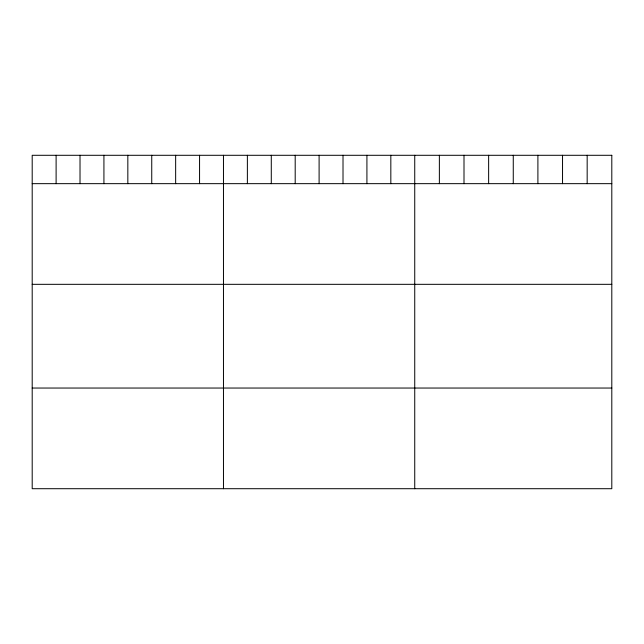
<?xml version="1.0" encoding="UTF-8"?>
<svg xmlns="http://www.w3.org/2000/svg" width="644" height="644" viewBox="0 0 644 644"><rect width="100%" height="100%" fill="white"/><g stroke="black" fill="none" stroke-linecap="round" stroke-linejoin="round"><path stroke-width="0.97" d="M32.2 183.661L611.8 183.661M32.2 284.326L611.8 284.326M32.2 388.042L611.8 388.042M587.167 155.293L587.167 183.661M562.534 155.293L562.534 183.661M537.901 155.293L537.901 183.661M513.268 155.293L513.268 183.661M488.635 155.293L488.635 183.661M464.002 155.293L464.002 183.661M439.369 155.293L439.369 183.661M414.736 155.293L414.736 488.707M390.828 155.293L390.828 183.661M366.919 155.293L366.919 183.661M343.011 155.293L343.011 183.661M319.102 155.293L319.102 183.661M295.194 155.293L295.194 183.661M271.285 155.293L271.285 183.661M247.377 155.293L247.377 183.661M223.468 155.293L223.468 488.707M199.56 155.293L199.56 183.661M175.651 155.293L175.651 183.661M151.743 155.293L151.743 183.661M127.834 155.293L127.834 183.661M103.925 155.293L103.925 183.661M80.017 155.293L80.017 183.661M56.109 155.293L56.109 183.661M611.8 155.293L32.2 155.293L32.2 488.707L611.8 488.707L611.8 155.293"/></g></svg>
